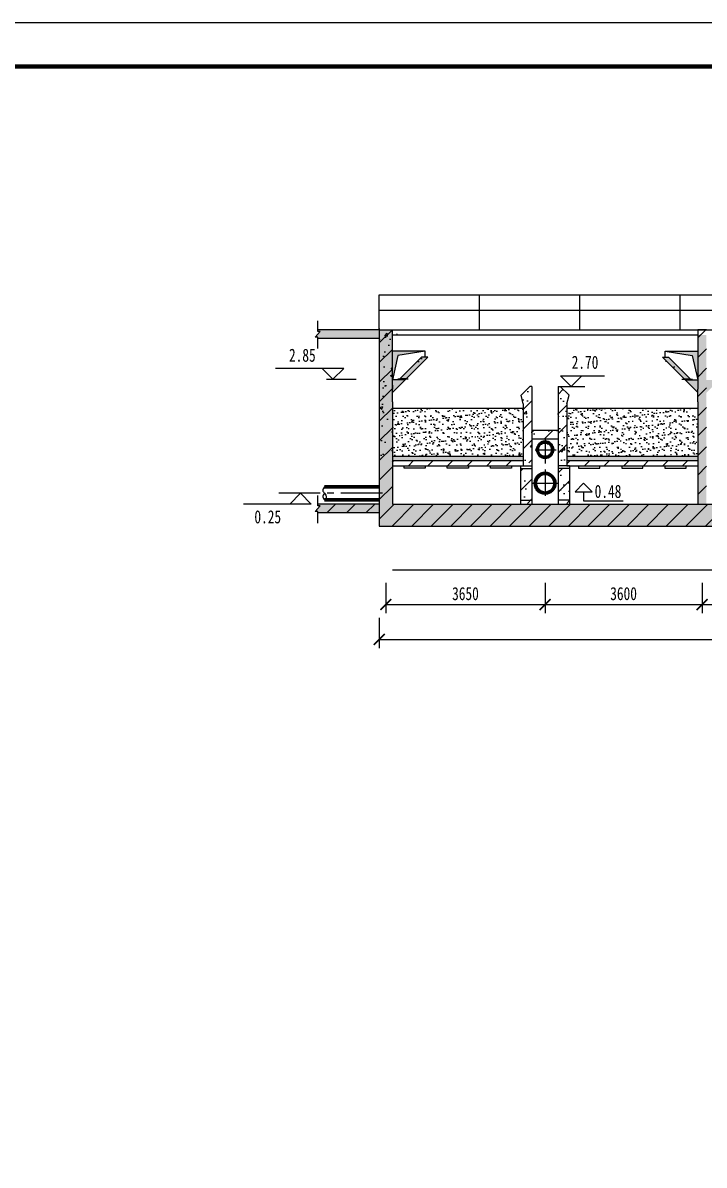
# Model space of a CAD drawing. Header units: millimetres. Extents: x 4237 to 5078, y 1819 to 2413.
# Drawn here: x 4682.5 to 4838.7, y 2151.7 to 2413.5 of the extents above; entities that cross this region are included whole.
import ezdxf
from ezdxf.enums import TextEntityAlignment as Align

# ---------------------------------------------------------------- set-up
doc = ezdxf.new("R2010")
doc.units = ezdxf.units.MM
doc.header["$LTSCALE"] = 0.5
doc.linetypes.add('CENTER2', pattern=[28.575, 19.05, -3.175, 3.175, -3.175])
for name, color, linetype in [('TWT_TITLE', 7, 'Continuous'), ('尺寸标注', 3, 'Continuous'), ('打断', 1, 'Continuous'), ('标高', 202, 'Continuous'), ('槽等滤池内部构造', 41, 'Continuous'), ('水面', 150, 'Continuous'), ('滤板等构造', 5, 'Continuous'), ('点划线', 4, 'CENTER2')]:
    doc.layers.add(name, color=color, linetype=linetype)
for name, color, linetype, lineweight in [('反冲洗管线', 161, 'Continuous', 70), ('空气管线', 191, 'Continuous', 70), ('管线', 2, 'Continuous', 70)]:
    doc.layers.add(name, color=color, linetype=linetype, lineweight=lineweight)
doc.styles.get("Standard").update_dxf_attribs({"font": '', "width": 0.75})
doc.styles.get('Standard').set_extended_font_data('FangSong_GB2312')
pattern_1 = [(45, (3448.6284, 1572.3587), (-2.245064, 2.245064), [])]
pattern_2 = [(45, (3517.1317, 1646.444), (-2.245064, 2.245064), [])]
pattern_3 = [(50, (3517.1317, 1646.444), (7.287387, -0.637563), [0.762, -8.382]), (355, (3517.132, 1646.444), (-1.409713, 7.642266), [0.6096, -6.7056]), (100.451, (3517.739, 1646.391), (5.8777, 7.004668), [0.6476, -7.1236]), (46.1842, (3517.132, 1648.476), (10.84316, -1.681693), [1.143, -12.573]), (96.6356, (3518.035, 1648.336), (9.49617, 9.89702), [0.9714, -10.6854]), (351.184, (3517.132, 1648.476), (9.496184, 9.897005), [0.9144, -10.0584]), (21, (3518.1477, 1647.968), (6.064595, -4.09062), [0.762, -8.382]), (326, (3518.148, 1647.968), (2.47208, 7.36752), [0.6096, -6.7056]), (71.4514, (3518.653, 1647.627), (8.53666, 3.276914), [0.6476, -7.1236]), (37.5, (3517.1317, 1646.4441), (0.123544, 3.3822016), [0, -6.62432, 0, -6.8072, 0, -6.731]), (7.5, (3517.1317, 1646.444), (2.6727865, 4.007223), [0, -3.88112, 0, -6.47192, 0, -2.5654]), (327.5, (3514.866, 1646.4441), (5.423624, -0.2291498), [0, -2.54, 0, -7.9248, 0, -10.5156]), (317.5, (3513.85, 1646.444), (5.925167, 1.01706), [0, -3.302, 0, -5.26288, 0, -7.4676])]
pattern_4 = [(50, (3354.5, 1553.862), (7.287387, -0.637563), [0.762, -8.382]), (355, (3354.5, 1553.862), (-1.409713, 7.642266), [0.6096, -6.7056]), (100.451, (3355.1074, 1553.809), (5.8777, 7.004668), [0.6476, -7.1236]), (46.1842, (3354.5, 1555.894), (10.84316, -1.681693), [1.143, -12.573]), (96.6356, (3355.404, 1555.754), (9.49617, 9.89702), [0.9714, -10.6854]), (351.184, (3354.5, 1555.894), (9.496184, 9.897005), [0.9144, -10.0584]), (21, (3355.516, 1555.386), (6.064595, -4.09062), [0.762, -8.382]), (326, (3355.516, 1555.386), (2.47208, 7.36752), [0.6096, -6.7056]), (71.4514, (3356.0215, 1555.045), (8.53666, 3.276914), [0.6476, -7.1236]), (37.5, (3354.5, 1553.862), (0.123544, 3.3822016), [0, -6.62432, 0, -6.8072, 0, -6.731]), (7.5, (3354.5, 1553.862), (2.6727865, 4.007223), [0, -3.88112, 0, -6.47192, 0, -2.5654]), (327.5, (3352.2344, 1553.862), (5.423624, -0.2291498), [0, -2.54, 0, -7.9248, 0, -10.5156]), (317.5, (3351.2184, 1553.862), (5.925167, 1.01706), [0, -3.302, 0, -5.26288, 0, -7.4676])]
pattern_5 = [(50, (3448.6284, 1572.3587), (7.287387, -0.637563), [0.762, -8.382]), (355, (3448.6284, 1572.359), (-1.409713, 7.642266), [0.6096, -6.7056]), (100.451, (3449.236, 1572.3056), (5.8777, 7.004668), [0.6476, -7.1236]), (46.1842, (3448.628, 1574.391), (10.84316, -1.681693), [1.143, -12.573]), (96.6356, (3449.532, 1574.251), (9.49617, 9.89702), [0.9714, -10.6854]), (351.184, (3448.628, 1574.391), (9.496184, 9.897005), [0.9144, -10.0584]), (21, (3449.6444, 1573.8827), (6.064595, -4.09062), [0.762, -8.382]), (326, (3449.6444, 1573.883), (2.47208, 7.36752), [0.6096, -6.7056]), (71.4514, (3450.15, 1573.542), (8.53666, 3.276914), [0.6476, -7.1236]), (37.5, (3448.6284, 1572.3587), (0.123544, 3.3822016), [0, -6.62432, 0, -6.8072, 0, -6.731]), (7.5, (3448.6284, 1572.3587), (2.6727865, 4.007223), [0, -3.88112, 0, -6.47192, 0, -2.5654]), (327.5, (3446.3627, 1572.3587), (5.423624, -0.2291498), [0, -2.54, 0, -7.9248, 0, -10.5156]), (317.5, (3445.3467, 1572.3587), (5.925167, 1.01706), [0, -3.302, 0, -5.26288, 0, -7.4676])]

# ---------------------------------------------------------------- blocks, each defined once
blk = doc.blocks.new('标高（右上，短线）')
at = {"layer": '标高'}
for p, q in [((0, 0), (-2.45, 2.45)), ((-2.45, 2.45), (7.63, 2.45)), ((0, 0), (2.45, 2.45))]:
    blk.add_line(p, q, dxfattribs=at)
at = {"layer": '标高', "width": 0.75}
blk.add_attdef('标高', text='', height=3, dxfattribs=at).set_placement((3.16, 4.03), align=Align.CENTER)
blk = doc.blocks.new('标高（左上）')
at = {"layer": '标高'}
for p, q in [((2.45, 2.45), (-13.2, 2.45)), ((0, 0), (-2.45, 2.45)), ((0, 0), (2.45, 2.45))]:
    blk.add_line(p, q, dxfattribs=at)
at = {"layer": '标高', "width": 0.75}
blk.add_attdef('标高', text='', height=3, dxfattribs=at).set_placement((-7.03, 4.03), align=Align.CENTER)
blk = doc.blocks.new('标高（左下）')
at = {"layer": '标高'}
for p, q in [((0, 0), (-2.45, -2.45)), ((0, 0), (2.45, -2.45)), ((2.45, -2.45), (-13.02, -2.45))]:
    blk.add_line(p, q, dxfattribs=at)
at = {"layer": '标高', "width": 0.75}
blk.add_attdef('标高', text='', height=3, dxfattribs=at).set_placement((-7.48, -6.88), align=Align.CENTER)
blk = doc.blocks.new('_ArchTick')
at = {"color": 0, "linetype": 'ByBlock', "const_width": 0.15}
blk.add_lwpolyline([(-0.5, -0.5), (0.5, 0.5)], dxfattribs=at)

msp = doc.modelspace()

# ---------------------------------------------------------------- hatches: boundary and pattern name
h = msp.add_hatch()
h.set_pattern_fill('AR-CONC', color=256, scale=0.04, style=0)
h.set_pattern_definition(pattern_5)
h.paths.add_polyline_path([(5009.217, 2341.889), (5009.85, 2342.996), (5009.681, 2343.161), (4997.197, 2343.161), (4997.197, 2341.161), (5009.534, 2341.161), (5009.534, 2341.58)])
h.paths.add_polyline_path([(4764.197, 2343.161), (4750.112, 2343.161), (4750.112, 2343.105), (4750.429, 2342.796), (4749.796, 2341.689), (4750.112, 2341.38), (4750.112, 2341.161), (4764.197, 2341.161)])
h = msp.add_hatch()
h.set_pattern_fill('AR-CONC', color=256, scale=0.04, style=0)
h.set_pattern_definition(pattern_3)
h.paths.add_polyline_path([(4774.697, 2343.361), (4764.197, 2343.361), (4764.197, 2312.661), (4767.197, 2312.661), (4767.197, 2342.161), (4774.697, 2342.161)])
h = msp.add_hatch()
h.set_pattern_fill('ANSI31', color=256, style=0)
h.set_pattern_definition(pattern_1)
h.paths.add_polyline_path([(4767.197, 2326.622), (4767.197, 2329.536), (4767.197, 2343.161), (4764.197, 2343.161), (4764.197, 2303.161), (4767.197, 2303.161)])
h.paths.add_polyline_path([(4874.197, 2303.161), (4767.197, 2303.161), (4764.197, 2303.161), (4764.197, 2298.161), (4874.197, 2298.161)])
h.paths.add_polyline_path([(4984.197, 2303.161), (4874.197, 2303.161), (4874.197, 2298.161), (4984.197, 2298.161)])
h.paths.add_polyline_path([(4984.197, 2343.161), (4981.197, 2343.161), (4981.197, 2329.511), (4981.197, 2326.622), (4981.197, 2303.161), (4984.197, 2303.161)])
h = msp.add_hatch()
h.set_pattern_fill('AR-CONC', color=256, scale=0.04, style=0)
h.set_pattern_definition([(50, (3354.5, 1553.862), (7.287387, -0.637563), [0.762, -8.382]), (355, (3354.5, 1553.862), (-1.409737, 7.642274), [0.6096, -6.705623]), (100.45144, (3355.1074, 1553.809), (5.87765, 7.00471), [0.6476, -7.12361]), (46.1842, (3354.5, 1555.894), (10.84316, -1.681693), [1.143, -12.573]), (96.63556, (3355.404, 1555.754), (9.496165, 9.897045), [0.9714, -10.685424]), (351.18415, (3354.5, 1555.894), (9.496165, 9.897045), [0.9144, -10.05839]), (21, (3355.516, 1555.386), (6.064576, -4.090608), [0.762, -8.382]), (326, (3355.516, 1555.386), (2.47208, 7.36752), [0.6096, -6.7056]), (71.45144, (3356.0215, 1555.045), (8.536657, 3.27691), [0.6476, -7.123598]), (37.5, (3354.5, 1553.862), (0.123544, 3.3822016), [0, -6.62432, 0, -6.8072, 0, -6.731]), (7.5, (3354.5, 1553.862), (2.6727865, 4.007223), [0, -3.88112, 0, -6.47192, 0, -2.5654]), (327.5, (3352.2344, 1553.862), (5.423624, -0.2291498), [0, -2.54, 0, -7.9248, 0, -10.5156]), (317.5, (3351.2184, 1553.862), (5.925167, 1.01706), [0, -3.302, 0, -5.26288, 0, -7.4676])])
h.paths.add_polyline_path([(4770.111, 2331.661), (4768.697, 2331.661), (4767.202, 2331.661), (4767.197, 2331.636), (4767.197, 2329.511), (4767.197, 2328.747)])
h.paths.add_polyline_path([(4874.197, 2303.161), (4767.197, 2303.161), (4764.197, 2303.161), (4764.197, 2298.161), (4874.197, 2298.161)])
h.paths.add_polyline_path([(4767.197, 2326.622), (4767.197, 2329.536), (4767.197, 2343.161), (4764.197, 2343.161), (4764.197, 2303.161), (4767.197, 2303.161)])
h.paths.add_polyline_path([(4839.197, 2326.622), (4839.197, 2329.511), (4839.197, 2341.961), (4837.197, 2341.961), (4837.197, 2329.511), (4837.197, 2326.622), (4837.197, 2303.161), (4839.197, 2303.161)])
h.paths.add_polyline_path([(4984.197, 2303.161), (4874.197, 2303.161), (4874.197, 2298.161), (4984.197, 2298.161)])
h.paths.add_polyline_path([(4911.197, 2326.597), (4911.197, 2329.511), (4911.197, 2341.961), (4909.197, 2341.961), (4909.197, 2329.511), (4909.197, 2326.622), (4909.197, 2303.161), (4911.197, 2303.161)])
h = msp.add_hatch()
h.set_pattern_fill('AR-CONC', color=256, scale=0.04, style=0)
h.set_pattern_definition(pattern_4)
h.paths.add_polyline_path([(4974.497, 2336.861), (4973.083, 2336.861), (4978.033, 2331.911), (4979.447, 2331.911)])
h.paths.add_polyline_path([(4980.816, 2331.661), (4979.697, 2331.661), (4978.283, 2331.661), (4981.197, 2328.747), (4981.197, 2329.486)])
h.paths.add_polyline_path([(4919.311, 2336.861), (4917.897, 2336.861), (4912.947, 2331.911), (4914.361, 2331.911)])
h.paths.add_polyline_path([(4921.568, 2335.712), (4924.017, 2338.161), (4926.466, 2335.712)])
h.paths.add_polyline_path([(4914.111, 2331.661), (4912.697, 2331.661), (4911.197, 2331.661), (4911.197, 2329.511), (4911.197, 2328.747)])
h.paths.add_polyline_path([(4909.197, 2331.661), (4907.697, 2331.661), (4906.283, 2331.661), (4909.197, 2328.747), (4909.197, 2329.511)])
h.paths.add_polyline_path([(4902.497, 2336.861), (4901.083, 2336.861), (4906.033, 2331.911), (4907.447, 2331.911)])
h.paths.add_polyline_path([(4879.697, 2328.161), (4877.697, 2330.161), (4877.197, 2330.161), (4877.197, 2311.961), (4879.197, 2311.961), (4879.197, 2326.161)])
h.paths.add_polyline_path([(4871.197, 2330.161), (4870.697, 2330.161), (4868.697, 2328.161), (4869.197, 2326.161), (4869.197, 2311.961), (4868.597, 2311.961), (4868.597, 2311.361), (4871.197, 2311.361)])
h.paths.add_polyline_path([(4847.311, 2336.861), (4845.897, 2336.861), (4840.947, 2331.911), (4842.361, 2331.911)])
h.paths.add_polyline_path([(4842.111, 2331.661), (4840.697, 2331.661), (4839.202, 2331.661), (4839.197, 2331.636), (4839.197, 2329.511), (4839.197, 2328.747)])
h.paths.add_polyline_path([(4837.197, 2331.636), (4837.191, 2331.661), (4835.697, 2331.661), (4834.283, 2331.661), (4837.197, 2328.747), (4837.197, 2329.511)])
h.paths.add_polyline_path([(4830.497, 2336.861), (4829.083, 2336.861), (4834.033, 2331.911), (4835.447, 2331.911)])
h.paths.add_polyline_path([(4775.311, 2336.861), (4773.897, 2336.861), (4768.947, 2331.911), (4770.361, 2331.911)])
h.paths.add_polyline_path([(4770.111, 2331.661), (4768.697, 2331.661), (4767.202, 2331.661), (4767.197, 2331.636), (4767.197, 2329.511), (4767.197, 2328.747)])
h.paths.add_polyline_path([(4984.197, 2312.661), (4981.197, 2312.661), (4981.197, 2302.461), (4984.197, 2302.461)])
h.paths.add_polyline_path([(4984.197, 2343.361), (4981.197, 2343.361), (4981.197, 2312.661), (4984.197, 2312.661)])
h.paths.add_polyline_path([(4965.679, 2329.661), (4965.679, 2338.661), (4970.179, 2338.661), (4970.179, 2329.661)], flags=9)
h.paths.add_polyline_path([(4923.308, 2330.531), (4931.665, 2330.531), (4931.665, 2335.031), (4923.308, 2335.031)], flags=9)
h.paths.add_polyline_path([(4946.039, 2337.096), (4953.968, 2337.096), (4953.968, 2332.596), (4946.039, 2332.596)], flags=9)
h = msp.add_hatch()
h.set_pattern_fill('ANSI31', color=256, style=0)
h.set_pattern_definition(pattern_1)
h.paths.add_polyline_path([(4839.197, 2343.161), (4837.197, 2343.161), (4837.197, 2329.511), (4837.197, 2326.622), (4837.197, 2303.161), (4839.197, 2303.161), (4839.197, 2326.622), (4839.197, 2329.511)])
h = msp.add_hatch()
h.set_pattern_fill('ANSI31', color=256, style=0)
h.set_pattern_definition(pattern_1)
h.paths.add_polyline_path([(4839.197, 2326.622), (4839.197, 2329.511), (4839.197, 2341.961), (4837.197, 2341.961), (4837.197, 2329.511), (4837.197, 2326.622), (4837.197, 2303.161), (4839.197, 2303.161)])
h.paths.add_polyline_path([(4911.197, 2326.597), (4911.197, 2329.511), (4911.197, 2341.961), (4909.197, 2341.961), (4909.197, 2329.511), (4909.197, 2326.622), (4909.197, 2303.161), (4911.197, 2303.161)])
h = msp.add_hatch()
h.set_pattern_fill('AR-CONC', color=256, scale=0.04, style=0)
h.set_pattern_definition(pattern_4)
h.paths.add_polyline_path([(4770.111, 2331.661), (4768.697, 2331.661), (4767.202, 2331.661), (4767.197, 2331.636), (4767.197, 2329.511), (4767.197, 2328.747)])
h.paths.add_polyline_path([(4774.697, 2337.636), (4776.111, 2337.636), (4770.411, 2331.936), (4768.997, 2331.936)])
h = msp.add_hatch()
h.set_pattern_fill('AR-CONC', color=256, scale=0.04, style=0)
h.set_pattern_definition([(50, (3445.1317, 1648.569), (7.287387, -0.637563), [0.762, -8.382]), (355, (3445.132, 1648.569), (-1.409713, 7.642266), [0.6096, -6.7056]), (100.451, (3445.739, 1648.516), (5.8777, 7.004668), [0.6476, -7.1236]), (46.1842, (3445.132, 1650.601), (10.84316, -1.681693), [1.143, -12.573]), (96.6356, (3446.035, 1650.461), (9.49617, 9.89702), [0.9714, -10.6854]), (351.184, (3445.132, 1650.601), (9.496184, 9.897005), [0.9144, -10.0584]), (21, (3446.1477, 1650.093), (6.064595, -4.09062), [0.762, -8.382]), (326, (3446.148, 1650.093), (2.47208, 7.36752), [0.6096, -6.7056]), (71.4514, (3446.653, 1649.752), (8.53666, 3.276914), [0.6476, -7.1236]), (37.5, (3445.1317, 1648.5691), (0.123544, 3.3822016), [0, -6.62432, 0, -6.8072, 0, -6.731]), (7.5, (3445.1317, 1648.569), (2.6727865, 4.007223), [0, -3.88112, 0, -6.47192, 0, -2.5654]), (327.5, (3442.866, 1648.5691), (5.423624, -0.2291498), [0, -2.54, 0, -7.9248, 0, -10.5156]), (317.5, (3441.85, 1648.569), (5.925167, 1.01706), [0, -3.302, 0, -5.26288, 0, -7.4676])])
h.paths.add_polyline_path([(4829.697, 2337.636), (4828.283, 2337.636), (4833.983, 2331.936), (4835.397, 2331.936)])
h = msp.add_hatch()
h.set_pattern_fill('AR-CONC', color=256, scale=0.04, style=0)
h.set_pattern_definition(pattern_3)
h.paths.add_polyline_path([(4796.197, 2303.361), (4799.197, 2303.361), (4799.197, 2311.361), (4796.197, 2311.361)])
h.paths.add_polyline_path([(4797.197, 2312.661), (4799.197, 2312.661), (4799.197, 2330.161), (4798.697, 2330.161), (4796.697, 2328.161), (4797.197, 2326.161)])
h.paths.add_polyline_path([(4805.197, 2312.661), (4807.197, 2312.661), (4807.197, 2326.161), (4807.697, 2328.161), (4805.697, 2330.161), (4805.197, 2330.161)])
h.paths.add_polyline_path([(4871.197, 2330.161), (4870.697, 2330.161), (4868.697, 2328.161), (4869.197, 2326.161), (4869.197, 2312.661), (4871.197, 2312.661)])
h.paths.add_polyline_path([(4877.197, 2312.661), (4879.197, 2312.661), (4879.197, 2326.161), (4879.697, 2328.161), (4877.697, 2330.161), (4877.197, 2330.161)])
h.paths.add_polyline_path([(4877.197, 2311.361), (4877.197, 2303.361), (4880.197, 2303.361), (4880.197, 2311.361)])
h.paths.add_polyline_path([(4941.197, 2312.661), (4943.197, 2312.661), (4943.197, 2330.161), (4942.697, 2330.161), (4940.697, 2328.161), (4941.197, 2326.161)])
h.paths.add_polyline_path([(4949.197, 2330.161), (4949.197, 2312.661), (4951.197, 2312.661), (4951.197, 2326.161), (4951.697, 2328.161), (4949.697, 2330.161)])
h.paths.add_polyline_path([(4807.797, 2303.361), (4807.797, 2311.361), (4805.197, 2311.361), (4805.197, 2303.361)])
h.paths.add_polyline_path([(4868.597, 2311.361), (4868.597, 2303.361), (4871.197, 2303.361), (4871.197, 2311.361)])
h.paths.add_polyline_path([(4940.597, 2311.361), (4940.597, 2303.361), (4943.197, 2303.361), (4943.197, 2311.361)])
h.paths.add_polyline_path([(4951.797, 2303.361), (4951.797, 2311.361), (4949.197, 2311.361), (4949.197, 2303.361)])
h = msp.add_hatch()
h.set_pattern_fill('ANSI31', color=256, style=0)
h.set_pattern_definition(pattern_2)
h.paths.add_polyline_path([(4799.197, 2330.161), (4798.697, 2330.161), (4796.697, 2328.161), (4797.197, 2326.161), (4797.197, 2312.661), (4799.197, 2312.661)])
h.paths.add_polyline_path([(4807.197, 2326.161), (4807.697, 2328.161), (4805.697, 2330.161), (4805.197, 2330.161), (4805.197, 2312.661), (4807.197, 2312.661)])
h.paths.add_polyline_path([(4871.197, 2330.161), (4870.697, 2330.161), (4868.697, 2328.161), (4869.197, 2326.161), (4869.197, 2312.661), (4871.197, 2312.661)])
h.paths.add_polyline_path([(4877.197, 2312.661), (4879.197, 2312.661), (4879.197, 2326.161), (4879.697, 2328.161), (4877.697, 2330.161), (4877.197, 2330.161)])
h.paths.add_polyline_path([(4943.197, 2330.161), (4942.697, 2330.161), (4940.697, 2328.161), (4941.197, 2326.161), (4941.197, 2312.661), (4943.197, 2312.661)])
h.paths.add_polyline_path([(4949.197, 2312.661), (4951.197, 2312.661), (4951.197, 2326.161), (4951.697, 2328.161), (4949.697, 2330.161), (4949.197, 2330.161)])
h.paths.add_polyline_path([(4796.597, 2311.361), (4796.597, 2303.361), (4799.197, 2303.361), (4799.197, 2311.361)])
h.paths.add_polyline_path([(4807.797, 2303.361), (4807.797, 2311.361), (4805.197, 2311.361), (4805.197, 2303.361)])
h.paths.add_polyline_path([(4868.597, 2311.361), (4868.597, 2303.361), (4871.197, 2303.361), (4871.197, 2311.361)])
h.paths.add_polyline_path([(4879.797, 2303.361), (4879.797, 2311.361), (4877.197, 2311.361), (4877.197, 2303.361)])
h.paths.add_polyline_path([(4940.597, 2311.361), (4940.597, 2303.361), (4943.197, 2303.361), (4943.197, 2311.361)])
h.paths.add_polyline_path([(4951.797, 2303.361), (4951.797, 2311.361), (4949.197, 2311.361), (4949.197, 2303.361)])
h = msp.add_hatch()
h.set_pattern_fill('AR-SAND', color=256, scale=0.04, style=0)
h.set_pattern_definition([(37.5, (3517.1317, 1646.4441), (-0.0640013, 1.957653), [0, -1.54432, 0, -1.7272, 0, -1.651]), (7.5, (3517.1317, 1646.4441), (1.798093, 2.8673004), [0, -0.83312, 0, -1.39192, 0, -0.5334]), (327.5, (3515.882, 1646.4441), (3.1639695, 0.0057487), [0, -0.508, 0, -1.8288, 0, -2.3876]), (317.5, (3515.882, 1646.4441), (3.054226, 0.8917173), [0, -0.254, 0, -1.19888, 0, -1.3716])])
h.paths.add_polyline_path([(4797.197, 2314.161), (4797.197, 2325.161), (4767.197, 2325.161), (4767.197, 2314.161)])
h.paths.add_polyline_path([(4837.197, 2314.161), (4837.197, 2325.161), (4807.197, 2325.161), (4807.197, 2314.161)])
h = msp.add_hatch()
h.set_pattern_fill('AR-CONC', color=256, scale=0.04, style=0)
h.set_pattern_definition([(50, (3461.8814, 1588.6087), (7.287387, -0.637563), [0.762, -8.382]), (355, (3461.8814, 1588.609), (-1.409713, 7.642266), [0.6096, -6.7056]), (100.451, (3462.489, 1588.5556), (5.8777, 7.004668), [0.6476, -7.1236]), (46.1842, (3461.881, 1590.641), (10.84316, -1.681693), [1.143, -12.573]), (96.6356, (3462.785, 1590.501), (9.49617, 9.89702), [0.9714, -10.6854]), (351.184, (3461.881, 1590.641), (9.496184, 9.897005), [0.9144, -10.0584]), (21, (3462.8974, 1590.1327), (6.064595, -4.09062), [0.762, -8.382]), (326, (3462.8974, 1590.133), (2.47208, 7.36752), [0.6096, -6.7056]), (71.4514, (3463.403, 1589.792), (8.53666, 3.276914), [0.6476, -7.1236]), (37.5, (3461.8814, 1588.6087), (0.123544, 3.3822016), [0, -6.62432, 0, -6.8072, 0, -6.731]), (7.5, (3461.8814, 1588.6087), (2.6727865, 4.007223), [0, -3.88112, 0, -6.47192, 0, -2.5654]), (327.5, (3459.6158, 1588.6087), (5.423624, -0.2291498), [0, -2.54, 0, -7.9248, 0, -10.5156]), (317.5, (3458.5998, 1588.6087), (5.925167, 1.01706), [0, -3.302, 0, -5.26288, 0, -7.4676])])
h.paths.add_polyline_path([(4799.197, 2320.163), (4799.197, 2318.161), (4805.197, 2318.161), (4805.197, 2320.163)])
h.paths.add_polyline_path([(4943.197, 2316.163), (4943.197, 2314.161), (4949.197, 2314.161), (4949.197, 2316.163)])
h.paths.add_polyline_path([(4874.197, 2318.161), (4874.197, 2320.163), (4871.197, 2320.163), (4871.197, 2318.161)])
h = msp.add_hatch()
h.set_pattern_fill('ANSI31', color=256, style=0)
h.set_pattern_definition([(45, (3461.8814, 1588.6087), (-2.245064, 2.245064), [])])
h.paths.add_polyline_path([(4799.197, 2320.163), (4799.197, 2318.161), (4805.197, 2318.161), (4805.197, 2320.163)])
h.paths.add_polyline_path([(4949.197, 2314.161), (4949.197, 2316.163), (4943.197, 2316.163), (4943.197, 2314.161)])
h.paths.add_polyline_path([(4874.197, 2318.161), (4874.197, 2320.163), (4871.197, 2320.163), (4871.197, 2318.161)])
h = msp.add_hatch()
h.set_pattern_fill('GRAVEL', color=256, scale=0.1, style=0)
h.set_pattern_definition([(228.0128, (3518.96048, 1648.98414), (-20.320017266, -22.86002809), [0.341721, -33.8305]), (184.9697, (3518.73188, 1648.73014), (30.480049306, 2.539982075), [0.586405, -58.054]), (132.5104, (3518.14768, 1648.67934), (25.399981518, -27.940027292), [0.413482, -40.9347]), (267.2737, (3517.15708, 1648.04434), (2.539988971, 50.799983653), [0.534005, -52.8664]), (292.8337, (3517.13168, 1647.51094), (-12.700036056, 30.48001733), [0.523634, -51.8398]), (357.2737, (3517.33488, 1647.02834), (-50.799983653, 2.539988971), [0.534005, -52.8664]), (37.6942, (3517.86828, 1647.00294), (-33.020020861, -25.399977357), [0.706194, -69.9131]), (72.2553, (3518.42708, 1647.43474), (17.7800355655, 55.880016206), [0.66672, -66.0053]), (121.4296, (3518.63028, 1648.06974), (-20.320005235, 33.01996116), [0.535813, -53.0455]), (175.2364, (3518.35088, 1648.52694), (27.939978053, -2.539976163), [0.611713, -29.9739]), (222.3974, (3517.741284, 1648.57774), (-30.4800009172, -27.9399636506), [0.791078, -78.3168]), (138.8141, (3519.67168, 1648.01894), (-17.779988674, 15.239976557), [0.270005, -26.7306]), (171.4692, (3519.46848, 1648.19674), (33.019949596, -5.0800128), [0.513682, -50.8546]), (225, (3518.9605, 1648.273), (-5e-16, -2.5399983), [0.359209, -3.23289]), (203.1986, (3518.7827, 1648.57774), (12.700042826, 5.080022274), [0.193441, -19.1506]), (291.8014, (3518.6049, 1648.50154), (-2.54000178, 7.62000491), [0.273566, -13.4048]), (30.9638, (3518.7065, 1648.24754), (7.61999195, 5.08000396), [0.44432, -14.3663]), (161.5651, (3519.0875, 1648.4761), (5.0800023, -2.53999622), [0.321287, -7.7109]), (16.3895, (3517.13168, 1648.50154), (25.400014014, 7.61998415), [0.450088, -44.5588]), (70.3462, (3517.56348, 1648.62854), (-10.159971689, -27.939960489), [0.377599, -37.3822]), (293.1986, (3519.0875, 1648.98414), (-5.080022274, 12.700042826), [0.38688, -18.9572]), (343.6105, (3519.23988, 1648.62854), (-25.400014014, 7.61998415), [0.450088, -44.5588]), (339.444, (3517.13168, 1646.92674), (-12.700015764, 5.079993836), [0.434035, -21.2677]), (294.7751, (3517.53808, 1646.77434), (-12.699970404, 27.939987026), [0.363672, -36.0036]), (66.8014, (3519.1129, 1646.44414), (5.080022274, 12.700042826), [0.38688, -18.9572]), (17.354, (3519.26528, 1646.79974), (-33.020001782, -10.159984676), [0.425783, -42.1524]), (69.444, (3517.86828, 1646.44414), (-5.079993836, -12.700015764), [0.217018, -21.4848]), (101.3099, (3518.9605, 1646.44414), (-2.53998746, 10.15996746), [0.129515, -12.822]), (165.9638, (3518.9351, 1646.57114), (7.62000535, -2.5399956), [0.523634, -9.94905]), (186.009, (3518.42708, 1646.69814), (25.399962544, 2.539994069), [0.485267, -48.0414]), (303.6901, (3518.7065, 1648.01894), (-2.54000087, 5.0799951), [0.366324, -8.79178]), (353.1572, (3518.90968, 1647.71414), (43.1800178566, -5.0800227517), [0.639557, -63.316]), (60.9454, (3519.54468, 1647.63794), (-10.159976366, -17.77995761), [0.261508, -25.8894]), (90, (3519.6717, 1647.8665), (-2.54, 2.54), [0.1524, -2.3876]), (120.2564, (3518.37628, 1646.77434), (10.159978467, -17.779991032), [0.352867, -34.9339]), (48.0128, (3518.19848, 1647.07914), (20.320017266, 22.86002809), [0.683443, -33.4888]), (0, (3518.6557, 1647.5871), (2.54, 2.54), [0.6604, -1.8796]), (325.3048, (3519.31608, 1647.58714), (-25.399955991, 17.78000169), [0.40161, -39.7593]), (254.0546, (3519.6463, 1647.35854), (-2.54000648, -10.1600242), [0.369829, -18.1217]), (207.646, (3519.54468, 1647.00294), (-48.259983049, -25.400015975), [0.602145, -59.6125]), (175.4261, (3519.01128, 1646.72354), (-33.020007605, 2.539987711), [0.637029, -63.0658]), (175.4261, (3519.01128, 1646.72354), (-33.020007605, 2.539987711), [0.637029, -63.0658])])
h.paths.add_polyline_path([(4767.197, 2314.161), (4767.197, 2313.161), (4797.197, 2313.161), (4797.197, 2314.161)])
h.paths.add_polyline_path([(4807.197, 2314.161), (4807.197, 2313.161), (4837.197, 2313.161), (4837.197, 2314.161)])
h = msp.add_hatch()
h.set_pattern_fill('ANSI31', color=256, style=0)
h.set_pattern_definition(pattern_1)
h.paths.add_polyline_path([(4764.197, 2303.161), (4750.112, 2303.161), (4750.112, 2303.105), (4750.429, 2302.796), (4749.796, 2301.689), (4750.112, 2301.38), (4750.112, 2301.161), (4764.197, 2301.161)])
h = msp.add_hatch()
h.set_pattern_fill('AR-CONC', color=256, scale=0.04, style=0)
h.set_pattern_definition(pattern_5)
h.paths.add_polyline_path([(4764.197, 2303.161), (4750.112, 2303.161), (4750.112, 2303.105), (4750.429, 2302.796), (4749.796, 2301.689), (4750.112, 2301.38), (4750.112, 2301.161), (4764.197, 2301.161)])
h.paths.add_polyline_path([(5009.85, 2302.735), (5009.534, 2303.044), (5009.534, 2303.161), (4984.197, 2303.161), (4984.197, 2301.161), (5009.534, 2301.161), (5009.534, 2301.319), (5009.217, 2301.628)])
at = {"layer": '水面'}
for points in [[(4774.697, 2338.236), (4767.197, 2338.236), (4767.197, 2331.661), (4767.202, 2331.661), (4768.484, 2337.248)], [(4829.697, 2338.236), (4837.197, 2338.236), (4837.197, 2331.661), (4837.191, 2331.661), (4835.91, 2337.248)]]:
    msp.add_hatch(color=256, dxfattribs=at).paths.add_polyline_path(points)
at = {"layer": '滤板等构造'}
h = msp.add_hatch(dxfattribs=at)
h.set_pattern_fill('ANSI31', color=256, style=0)
h.set_pattern_definition(pattern_2)
h.paths.add_polyline_path([(4797.197, 2311.961), (4797.197, 2312.661), (4767.197, 2312.661), (4767.197, 2311.961)])
h.paths.add_polyline_path([(4797.197, 2312.661), (4797.197, 2313.161), (4767.197, 2313.161), (4767.197, 2312.661)])
h.paths.add_polyline_path([(4837.197, 2311.961), (4837.197, 2312.661), (4807.197, 2312.661), (4807.197, 2311.961)])
h.paths.add_polyline_path([(4807.197, 2313.161), (4807.197, 2312.661), (4837.197, 2312.661), (4837.197, 2313.161)])

# ---------------------------------------------------------------- linework, layer by layer
for p, q in [((4764.197, 2351.161), (4984.197, 2351.161)), ((4764.197, 2343.161), (4764.197, 2351.161)), ((4787.197, 2343.161), (4787.197, 2351.161)), ((4810.197, 2343.161), (4810.197, 2351.161)), ((4833.197, 2343.161), (4833.197, 2351.161)), ((4764.197, 2347.661), (4984.197, 2347.661)), ((4764.197, 2343.161), (4750.112, 2343.161)), ((4764.197, 2343.461), (4764.197, 2298.161)), ((4764.197, 2343.161), (4984.197, 2343.161)), ((4764.197, 2343.161), (4764.197, 2329.563)), ((4767.197, 2329.511), (4767.197, 2343.161)), ((4837.197, 2343.161), (4837.197, 2329.511)), ((4839.197, 2343.161), (4837.197, 2343.161)), ((4764.197, 2341.161), (4750.112, 2341.161)), ((4767.197, 2341.961), (4774.697, 2341.961)), ((4774.697, 2341.961), (4837.197, 2341.961)), ((4774.697, 2336.861), (4774.697, 2338.236)), ((4829.697, 2336.861), (4829.697, 2338.236)), ((4767.197, 2330.426), (4767.197, 2329.536)), ((4799.197, 2330.161), (4799.197, 2303.161)), ((4805.197, 2330.161), (4805.197, 2303.161)), ((4767.197, 2326.622), (4767.197, 2329.536)), ((4837.197, 2326.622), (4837.197, 2329.511)), ((4767.197, 2326.622), (4767.197, 2303.161)), ((4767.197, 2325.161), (4797.197, 2325.161)), ((4797.197, 2325.161), (4797.197, 2311.961)), ((4807.197, 2325.161), (4837.197, 2325.161)), ((4807.197, 2325.161), (4807.197, 2311.961)), ((4837.197, 2326.622), (4837.197, 2303.161)), ((4767.197, 2314.161), (4797.197, 2314.161)), ((4807.197, 2314.161), (4837.197, 2314.161)), ((4764.197, 2303.161), (4750.112, 2303.161)), ((4767.197, 2303.161), (4981.197, 2303.161)), ((4764.197, 2301.161), (4750.112, 2301.161)), ((4764.197, 2298.161), (4984.197, 2298.161)), ((4767.197, 2288.161), (4981.197, 2288.161))]:
    msp.add_line(p, q)
msp.add_spline([(4751.647, 2307.161), (4751.219, 2306.275), (4751.647, 2305.661), (4752.05, 2304.823), (4751.647, 2304.161)], degree=3)
msp.add_open_spline([(4751.647, 2305.661), (4751.416, 2305.397), (4751.044, 2304.852), (4751.459, 2304.377), (4751.647, 2304.161)], degree=3, knots=[1.7322533, 1.7322533, 1.7322533, 1.7322533, 2.6628023, 3.437205, 3.437205, 3.437205, 3.437205])
at = {"layer": 'TWT_TITLE', "color": 0}
msp.add_lwpolyline([(4237.137, 1819.483), (5078.137, 1819.483), (5078.137, 2413.483), (4237.137, 2413.483)], close=True, dxfattribs=at)
at = {"layer": 'TWT_TITLE', "color": 0, "const_width": 1}
msp.add_lwpolyline([(4262.137, 1829.483), (5068.137, 1829.483), (5068.137, 2403.483), (4262.137, 2403.483)], close=True, dxfattribs=at)
at = {"layer": '反冲洗管线'}
msp.add_circle((4802.197, 2307.961), 2.25, dxfattribs=at)
at = {"layer": '尺寸标注'}
for p, q in [((4765.697, 2285.161), (4765.697, 2278.161)), ((4802.197, 2285.161), (4802.197, 2278.161)), ((4802.197, 2285.161), (4802.197, 2278.161)), ((4838.197, 2285.161), (4838.197, 2278.161)), ((4838.197, 2285.161), (4838.197, 2278.161)), ((4765.697, 2280.161), (4802.197, 2280.161)), ((4802.197, 2280.161), (4838.197, 2280.161)), ((4838.197, 2280.161), (4874.197, 2280.161)), ((4764.197, 2277.161), (4764.197, 2270.161)), ((4764.197, 2272.161), (4997.197, 2272.161))]:
    msp.add_line(p, q, dxfattribs=at)
at = {"layer": '打断'}
for p, q in [((4750.112, 2342.755), (4750.112, 2345.167)), ((4749.483, 2341.479), (4750.664, 2342.755)), ((4750.112, 2341.479), (4749.483, 2341.479)), ((4750.664, 2342.755), (4750.112, 2342.755)), ((4750.112, 2338.822), (4750.112, 2341.479)), ((4750.112, 2302.755), (4750.112, 2305.167)), ((4749.483, 2301.479), (4750.664, 2302.755)), ((4750.112, 2301.479), (4749.483, 2301.479)), ((4750.664, 2302.755), (4750.112, 2302.755)), ((4750.112, 2298.822), (4750.112, 2301.479))]:
    msp.add_line(p, q, dxfattribs=at)
at = {"layer": '标高', "color": 0}
for p, q in [((4752.092, 2331.786), (4758.859, 2331.786)), ((4805.697, 2330.161), (4811.315, 2330.161)), ((4811.045, 2307.961), (4809.086, 2306.002)), ((4811.045, 2307.961), (4813.004, 2306.002)), ((4809.086, 2306.002), (4813.004, 2306.002)), ((4811.045, 2306.002), (4811.045, 2303.976)), ((4811.045, 2303.976), (4820.067, 2303.976))]:
    msp.add_line(p, q, dxfattribs=at)
at = {"layer": '槽等滤池内部构造'}
for p, q in [((4767.197, 2328.747), (4775.311, 2336.861)), ((4768.697, 2331.661), (4773.897, 2336.861)), ((4775.311, 2336.861), (4773.897, 2336.861)), ((4829.083, 2336.861), (4830.497, 2336.861)), ((4837.197, 2328.747), (4829.083, 2336.861)), ((4835.697, 2331.661), (4830.497, 2336.861)), ((4768.697, 2331.661), (4767.197, 2331.661)), ((4770.111, 2331.661), (4768.697, 2331.661)), ((4770.361, 2331.911), (4768.947, 2331.911)), ((4798.697, 2330.161), (4796.697, 2328.161)), ((4799.197, 2330.161), (4798.697, 2330.161)), ((4799.197, 2330.161), (4799.197, 2303.161)), ((4805.197, 2330.161), (4805.197, 2303.161)), ((4805.197, 2330.161), (4805.697, 2330.161)), ((4805.697, 2330.161), (4807.697, 2328.161)), ((4834.033, 2331.911), (4835.447, 2331.911)), ((4834.283, 2331.661), (4835.697, 2331.661)), ((4835.697, 2331.661), (4837.197, 2331.661)), ((4797.197, 2326.161), (4796.697, 2328.161)), ((4807.197, 2326.161), (4807.697, 2328.161)), ((4797.197, 2326.161), (4797.197, 2311.961)), ((4807.197, 2326.161), (4807.197, 2311.961)), ((4799.197, 2320.163), (4805.197, 2320.163)), ((4799.197, 2318.161), (4805.197, 2318.161)), ((4769.872, 2311.461), (4769.872, 2311.961)), ((4774.722, 2311.961), (4774.722, 2311.461)), ((4779.772, 2311.461), (4779.772, 2311.961)), ((4784.622, 2311.961), (4784.622, 2311.461)), ((4789.672, 2311.461), (4789.672, 2311.961)), ((4794.522, 2311.961), (4794.522, 2311.461)), ((4796.597, 2311.961), (4799.197, 2311.961)), ((4796.597, 2311.961), (4796.597, 2303.161)), ((4807.797, 2311.961), (4805.197, 2311.961)), ((4807.797, 2311.961), (4807.797, 2303.161)), ((4809.872, 2311.961), (4809.872, 2311.461)), ((4814.722, 2311.461), (4814.722, 2311.961)), ((4819.772, 2311.961), (4819.772, 2311.461)), ((4824.622, 2311.461), (4824.622, 2311.961)), ((4829.672, 2311.961), (4829.672, 2311.461)), ((4834.522, 2311.461), (4834.522, 2311.961)), ((4774.722, 2311.461), (4769.872, 2311.461)), ((4784.622, 2311.461), (4779.772, 2311.461)), ((4794.522, 2311.461), (4789.672, 2311.461)), ((4796.597, 2311.361), (4799.197, 2311.361)), ((4807.797, 2311.361), (4805.197, 2311.361)), ((4809.872, 2311.461), (4814.722, 2311.461)), ((4819.772, 2311.461), (4824.622, 2311.461)), ((4829.672, 2311.461), (4834.522, 2311.461)), ((4796.597, 2304.061), (4799.197, 2304.061)), ((4807.797, 2304.061), (4805.197, 2304.061))]:
    msp.add_line(p, q, dxfattribs=at)
at = {"layer": '水面'}
for p, q in [((4774.697, 2338.236), (4767.197, 2338.236)), ((4774.697, 2338.236), (4768.484, 2337.248)), ((4829.697, 2338.236), (4835.91, 2337.248)), ((4829.697, 2338.236), (4837.197, 2338.236)), ((4768.484, 2337.248), (4767.197, 2331.636)), ((4835.91, 2337.248), (4837.197, 2331.636))]:
    msp.add_line(p, q, dxfattribs=at)
at = {"layer": '滤板等构造'}
for p, q in [((4767.197, 2313.161), (4797.197, 2313.161)), ((4767.197, 2311.961), (4797.197, 2311.961)), ((4807.197, 2313.161), (4837.197, 2313.161)), ((4807.197, 2311.961), (4837.197, 2311.961))]:
    msp.add_line(p, q, dxfattribs=at)
at = {"layer": '点划线'}
for p, q in [((4770.814, 2331.786), (4768.419, 2331.786)), ((4833.58, 2331.786), (4835.974, 2331.786)), ((4802.197, 2317.911), (4802.197, 2312.514)), ((4799.944, 2315.661), (4804.727, 2315.661)), ((4802.197, 2311.15), (4802.197, 2305.106)), ((4799.197, 2307.961), (4805.197, 2307.961)), ((4764.914, 2305.661), (4741.177, 2305.661))]:
    msp.add_line(p, q, dxfattribs=at)
at = {"layer": '空气管线'}
msp.add_circle((4802.197, 2315.661), 1.75, dxfattribs=at)
at = {"layer": '管线'}
for p, q in [((4764.197, 2307.161), (4751.647, 2307.161)), ((4764.197, 2304.161), (4751.647, 2304.161))]:
    msp.add_line(p, q, dxfattribs=at)

# ---------------------------------------------------------------- block references
at = {"color": 0}
msp.add_blockref('标高（左上）', (4753.582, 2331.786), dxfattribs=at).add_auto_attribs({'标高': '2.85'})
at = {"layer": '尺寸标注', "xscale": 2.5, "yscale": 2.5, "zscale": 2.5, "rotation": 180}
for p in [(4765.697, 2280.161), (4802.197, 2280.161), (4838.197, 2280.161), (4764.197, 2272.161)]:
    msp.add_blockref('_ArchTick', p, dxfattribs=at)
at = {"layer": '尺寸标注', "xscale": 2.5, "yscale": 2.5, "zscale": 2.5}
for p in [(4802.197, 2280.161), (4838.197, 2280.161)]:
    msp.add_blockref('_ArchTick', p, dxfattribs=at)
at = {"layer": '标高', "color": 0}
for name, p, values in [('标高（右上，短线）', (4808.197, 2330.161), {'标高': '2.70'}), ('标高（左下）', (4746.105, 2305.661), {'标高': '0.25'})]:
    msp.add_blockref(name, p, dxfattribs=at).add_auto_attribs(values)

# ---------------------------------------------------------------- texts
at = {"layer": '尺寸标注', "char_height": 3, "attachment_point": 5}
for s, insert in [('3650', (4783.947, 2282.661)), ('3600', (4820.197, 2282.661))]:
    msp.add_mtext(s, dxfattribs=dict(at, insert=insert))
at = {"layer": '标高', "color": 0, "insert": (4813.564, 2307.613), "char_height": 3, "width": 6.52927, "attachment_point": 1}
msp.add_mtext('0.48', dxfattribs=at)

doc.saveas('drawing.dxf')
